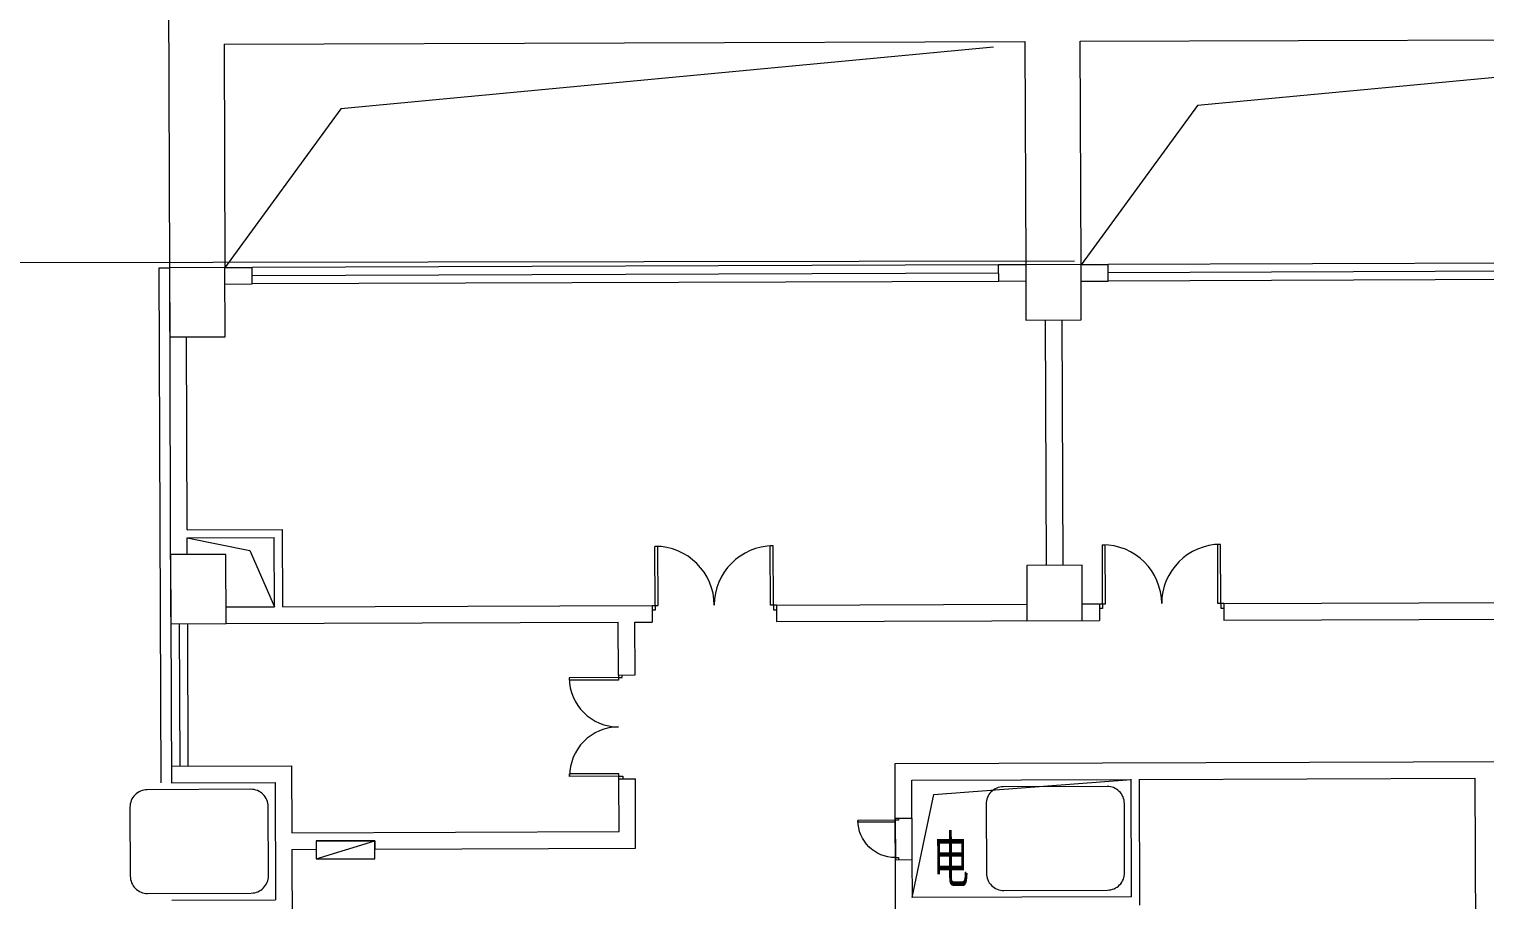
# Model space of a CAD drawing. Header units: millimetres. Extents: x 395197 to 699875, y 745 to 708816.
# Drawn here: x 440865 to 461923, y 576290 to 588886 of the extents above; entities that cross this region are included whole.
import ezdxf

# ---------------------------------------------------------------- set-up
doc = ezdxf.new("R2010")
doc.units = ezdxf.units.MM
for name, color, linetype, lineweight in [('00插入红线', 7, 'Continuous', 9), ('1', 253, 'Continuous', 9), ('2', 253, 'Continuous', 9), ('3', 3, 'Continuous', 9), ('4', 4, 'Continuous', 9), ('5', 5, 'Continuous', 9), ('ARDIM', 4, 'Continuous', 9), ('ARDOOR', 252, 'Continuous', 9), ('ARWALL', 7, 'Continuous', 9), ('STAIR', 2, 'Continuous', 9), ('TEXT填表内容', 4, 'Continuous', 9), ('水箱', 16, 'Continuous', 9)]:
    doc.layers.add(name, color=color, linetype=linetype, lineweight=lineweight)
doc.styles.add('ECADI', font='hzs.shx', dxfattribs={"width": 0.7, "bigfont": 'hztxt.shx'})

# ---------------------------------------------------------------- blocks, each defined once
blk = doc.blocks.new('AUD05D1S')
for p, q in [((-0.95, 0), (-0.95, 0.95)), ((-0.95, 0.95), (-0.904, 0.95)), ((-0.904, 0), (-0.904, 0.95)), ((0.95, 0.95), (0.904, 0.95)), ((0.904, 0), (0.904, 0.95)), ((0.95, 0), (0.95, 0.95)), ((-0.95, 0), (-0.904, 0)), ((0.95, 0), (0.904, 0))]:
    blk.add_line(p, q)
for points in [[(-1, 0), (-0.95, 0), (-0.95, -0.075), (-1, -0.075)], [(1, 0), (0.95, 0), (0.95, -0.075), (1, -0.075)]]:
    blk.add_lwpolyline(points)
for centre, start, end in [((-0.95, 0), 0, 90), ((0.95, 0), 90, 180)]:
    blk.add_arc(centre, 0.95, start, end)
blk = doc.blocks.new('SX2')
at = {"layer": '水箱'}
blk.add_line((0, -130), (850, 130), dxfattribs=at)
blk.add_lwpolyline([(0, -130), (850, -130), (850, 130), (0, 130)], close=True, dxfattribs=at)
blk.add_solid([(0, -130), (850, -130), (850, 130), (0, -130)], dxfattribs=at)
blk = doc.blocks.new('AUD02D1S')
for p, q in [((0.05, 0.9), (0.094, 0.9)), ((0.05, 0), (0.05, 0.9)), ((0.094, 0), (0.094, 0.9)), ((0.05, 0), (0.094, 0))]:
    blk.add_line(p, q)
for points in [[(0, -0.075), (0.05, -0.075), (0.05, 0), (0, 0)], [(1, 0), (0.95, 0), (0.95, -0.075), (1, -0.075)]]:
    blk.add_lwpolyline(points)
blk.add_arc((0.05, 0), 0.9, 0, 90)

msp = doc.modelspace()

# ---------------------------------------------------------------- linework, layer by layer
at = {"layer": '00插入红线'}
msp.add_line((455989, 585528, 0), (434075, 585493, 0), dxfattribs=at)
at = {"layer": '1', "extrusion": (-3.52896e-06, 4.65939e-05, 1)}
for p, q in [((443151, 581525, 0), (444058, 581342, 0)), ((444058, 581342, 0), (444414, 580530, 0)), ((453394, 577471, 0), (453396, 576871, 0)), ((453634, 577472, 0), (453636, 576872, 0))]:
    msp.add_line(p, q, dxfattribs=at)
at = {"layer": '1', "extrusion": (-3.52896e-06, 4.65939e-05, 1), "elevation": 33}
msp.add_lwpolyline([(453638, 576322), (453951, 577813), (456807, 578033)], dxfattribs=at)
at = {"layer": '2', "extrusion": (-3.52896e-06, 4.65939e-05, 1)}
for p, q in [((454889, 585476, 0), (444089, 585439, 0)), ((467273, 585519, 0), (456473, 585482, 0)), ((454890, 585236, 0), (444090, 585199, 0)), ((467274, 585279, 0), (456474, 585242, 0))]:
    msp.add_line(p, q, dxfattribs=at)
at = {"layer": '3', "color": 252, "extrusion": (-3.52896e-06, 4.65939e-05, 1)}
for p, q in [((442883, 589381, 0), (442897, 585435, 0)), ((443686, 588667, 0), (443697, 585437, 0)), ((455270, 588708, 0), (455281, 585477, 0)), ((456081, 585474, 0), (456070, 588710, 0)), ((442747, 585434, 0), (442897, 585435, 0)), ((442773, 577984, 0), (442747, 585434, 0))]:
    msp.add_line(p, q, dxfattribs=at)
at = {"layer": '4', "color": 4, "extrusion": (-3.52896e-06, 4.65939e-05, 1)}
for p, q in [((454890, 585356, 0), (444090, 585319, 0)), ((467273, 585399, 0), (456474, 585362, 0))]:
    msp.add_line(p, q, dxfattribs=at)
at = {"layer": '5', "color": 252, "extrusion": (-3.52896e-06, 4.65939e-05, 1), "elevation": 33, "flags": 128}
for points in [[(454815, 588625), (445376, 587735), (443692, 585430)], [(467204, 588668), (457765, 587779), (456081, 585474)]]:
    msp.add_lwpolyline(points, dxfattribs=at)
at = {"layer": 'ARDOOR', "color": 0, "extrusion": (-3.52896e-06, 4.65939e-05, 1)}
for p, q in [((443697, 585437, 0), (444089, 585439, 0)), ((444090, 585199, 0), (444089, 585439, 0)), ((455281, 585478, 0), (454889, 585476, 0)), ((454890, 585236, 0), (454889, 585476, 0)), ((456081, 585480, 0), (456473, 585482, 0)), ((456474, 585242, 0), (456473, 585482, 0)), ((455282, 585238, 0), (454890, 585236, 0)), ((456082, 585240, 0), (456474, 585242, 0)), ((443698, 585197, 0), (444090, 585199, 0))]:
    msp.add_line(p, q, dxfattribs=at)
at = {"layer": 'ARWALL', "color": 252, "extrusion": (-3.52896e-06, 4.65939e-05, 1)}
for p, q in [((442915, 580385, 0), (442898, 585335, 0)), ((455564, 584679, 0), (455576, 581129, 0)), ((455804, 584679, 0), (455816, 581129, 0)), ((443150, 581645, 0), (443141, 584435, 0)), ((443150, 581645, 0), (444530, 581650, 0)), ((444534, 580530, 0), (444530, 581650, 0)), ((443151, 581525, 0), (444411, 581530, 0)), ((443152, 581285, 0), (443151, 581525, 0)), ((444414, 580530, 0), (444411, 581530, 0)), ((458148, 580578, 0), (467682, 580611, 0)), ((458148, 580578, 0), (458149, 580338, 0)), ((442916, 580385, 0), (442924, 577985, 0)), ((443714, 580527, 0), (444414, 580530, 0)), ((444534, 580530, 0), (449876, 580549, 0)), ((449876, 580549, 0), (449877, 580309, 0)), ((451676, 580555, 0), (455298, 580568, 0)), ((451676, 580555, 0), (451677, 580315, 0)), ((456098, 580570, 0), (456348, 580571, 0)), ((456348, 580572, 0), (456349, 580331, 0)), ((458149, 580338, 0), (471880, 580385, 0)), ((443036, 580285, 0), (443043, 578225, 0)), ((443156, 580285, 0), (443163, 578225, 0)), ((443715, 580287, 0), (449387, 580307, 0)), ((449390, 579542, 0), (449387, 580307, 0)), ((449627, 580308, 0), (449877, 580309, 0)), ((449630, 579543, 0), (449627, 580308, 0)), ((451677, 580315, 0), (456349, 580331, 0)), ((449390, 579542, 0), (449630, 579543, 0)), ((453391, 578261, 0), (463998, 578298, 0)), ((453399, 575951, 0), (453391, 578261, 0)), ((442923, 578225, 0), (444662, 578231, 0)), ((443163, 578225, 0), (444662, 578231, 0)), ((444662, 578231, 0), (444665, 577261, 0)), ((456927, 578033, 0), (461779, 578050, 0)), ((461779, 578052, 0), (461798, 572475, 0)), ((442924, 577985, 0), (444423, 577990, 0)), ((442924, 577985, 0), (444424, 577990, 0)), ((442924, 577985, 0), (444424, 577990, 0)), ((444423, 577990, 0), (444429, 576290, 0)), ((449395, 578042, 0), (449635, 578043, 0)), ((449398, 577277, 0), (449395, 578042, 0)), ((449638, 577038, 0), (449635, 578043, 0)), ((453632, 578022, 0), (456807, 578033, 0)), ((453634, 577472, 0), (453632, 578022, 0)), ((456813, 576333, 0), (456807, 578034, 0)), ((456933, 576213, 0), (456927, 578034, 0)), ((453394, 577471, 0), (453634, 577472, 0)), ((444665, 577261, 0), (449398, 577277, 0)), ((444667, 577021, 0), (445016, 577022, 0)), ((444667, 577021, 0), (444679, 573525, 0)), ((445016, 577142, 0), (445866, 577145, 0)), ((445016, 577142, 0), (445016, 577022, 0)), ((445866, 577145, 0), (445866, 577025, 0)), ((445866, 577025, 0), (449638, 577038, 0)), ((453396, 576871, 0), (453636, 576872, 0)), ((453636, 576872, 0), (453638, 576322, 0)), ((442930, 576285, 0), (444430, 576290, 0)), ((456813, 576333, 0), (453638, 576322, 0))]:
    msp.add_line(p, q, dxfattribs=at)
at = {"layer": 'ARWALL', "color": 252, "extrusion": (-3.52896e-06, 4.65939e-05, 1), "elevation": 33}
for points in [[(442901, 584435), (443701, 584437), (443697, 585437), (442897, 585435)], [(455284, 584678), (456084, 584680), (456081, 585480), (455281, 585478)], [(442915, 580285), (443715, 580287), (443712, 581287), (442912, 581285)], [(455299, 580328), (456099, 580330), (456096, 581130), (455296, 581128)]]:
    msp.add_lwpolyline(points, close=True, dxfattribs=at)
for points in [[(442579, 576383), (444079, 576389, 0.414214), (444328, 576640), (444324, 577640, 0.414214), (444073, 577889), (442573, 577883, 0.414214), (442324, 577632), (442328, 576632, 0.414214), (442579, 576383)], [(454963, 576426), (456463, 576432, 0.414214), (456712, 576683), (456708, 577683, 0.414214), (456457, 577932), (454957, 577926, 0.414214), (454708, 577675), (454712, 576675, 0.414214), (454963, 576426)]]:
    msp.add_lwpolyline(points, format="xyb", close=True, dxfattribs=at)
at = {"layer": 'ARWALL', "color": 252}
for centre, start_param, end_param in [((449397, 577273, 0), 4.641397, 6.212193), ((449638, 577034, 0), 4.641397, 6.212193), ((455299, 576328, 0), 3.0706, 4.641397), ((456812, 576333, 0), 4.641397, 6.212193)]:
    msp.add_ellipse(centre, major_axis=(0.499, 0.037), ratio=1, start_param=start_param, end_param=end_param, dxfattribs=at)
at = {"layer": 'STAIR', "color": 252, "extrusion": (-3.52896e-06, 4.65939e-05, 1)}
for p, q in [((443686, 588667, 0), (455270, 588708, 0)), ((456070, 588710, 0), (467654, 588751, 0))]:
    msp.add_line(p, q, dxfattribs=at)

# ---------------------------------------------------------------- block references
at = {"layer": 'ARDIM', "extrusion": (-3.52896e-06, 4.65939e-05, 1), "rotation": 0.1994535302377785}
msp.add_blockref('SX2', (445017, 577012, -39), dxfattribs=at)
at = {"layer": 'ARDOOR', "extrusion": (-3.52896e-06, 4.65939e-05, 1)}
for p, xscale, yscale, zscale, rotation in [((457248, 580575, -39), 900.0000000000895, 900.0000000000895, 900.0000000000895, 0.199453530237778), ((450776, 580552, -39), 900.0000000000895, 900.0000000000895, 900.0000000000895, 0.199453530237778), ((449392, 578792, -39), 749.9999999996517, 749.9999999996517, 749.9999999996517, 90.19945357588917)]:
    msp.add_blockref('AUD05D1S', p, dxfattribs=dict(at, xscale=xscale, yscale=yscale, zscale=zscale, rotation=rotation))
at = {"layer": 'ARDOOR', "extrusion": (3.5295e-06, -4.65939e-05, -1), "xscale": 600.0000000000017, "yscale": 600.0000000000017, "zscale": -600.0000000000014, "rotation": 269.8005464241091}
msp.add_blockref('AUD02D1S', (-453394, 577471, 39), dxfattribs=at)

# ---------------------------------------------------------------- texts
at = {"layer": 'TEXT填表内容', "color": 4, "style": 'ECADI', "width": 0.7}
msp.add_text('电', height=750, rotation=0.1995, dxfattribs=at).set_placement((453936, 576473, 0))

doc.saveas('drawing.dxf')
